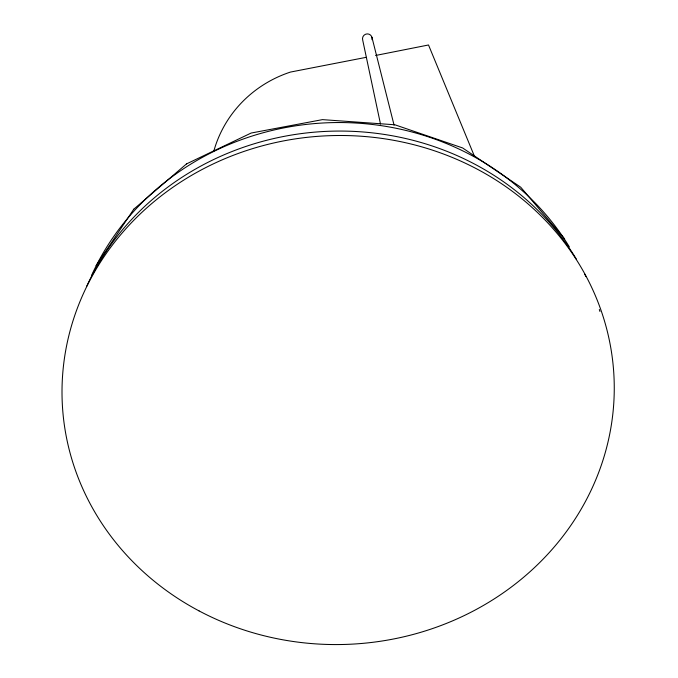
<?xml version="1.0" encoding="UTF-8"?>
<svg xmlns="http://www.w3.org/2000/svg" width="678" height="678" viewBox="0 0 678 678"><rect width="100%" height="100%" fill="white"/><g stroke="black" fill="none" stroke-linecap="round" stroke-linejoin="round"><path stroke-width="1.02" d="M96.056 265.683L133.769 209.214M186.475 163.923L251.165 133.032L322.465 119.633L394.867 124.777L462.625 147.957L520.729 187.221L564.621 238.902M133.558 209.4L186.628 163.796M366.23 57.325L290.455 72.071A118.523 114.616 -2.7 0 0 213.816 151.143M375.57 55.477L428.513 44.985L474.507 156.415M371.925 37.197L394.088 125.218M380.502 124.074L362.73 40.222A4.839 4.797 -38.5 0 1 367.095 33.9A4.839 4.797 -38.5 0 1 372.036 39.688M91.733 275.099A266.352 246.631 -2.7 0 1 322.109 123.04A266.352 246.631 -2.7 0 1 569.342 246.868M86.784 286.108A272.819 251.818 -2.7 0 1 323.533 131.515A272.819 251.818 -2.7 0 1 576.283 259.021M584.504 273.759A272.819 251.818 -2.7 0 1 585.928 276.59M599.318 309.499A272.819 251.818 -2.7 0 1 599.937 311.456M199.035 610.895A276.175 254.487 -2.7 0 0 614.26 389.18A276.175 254.487 -2.7 0 0 201.112 170.025A276.175 254.487 -2.7 0 0 199.035 610.895"/></g></svg>
